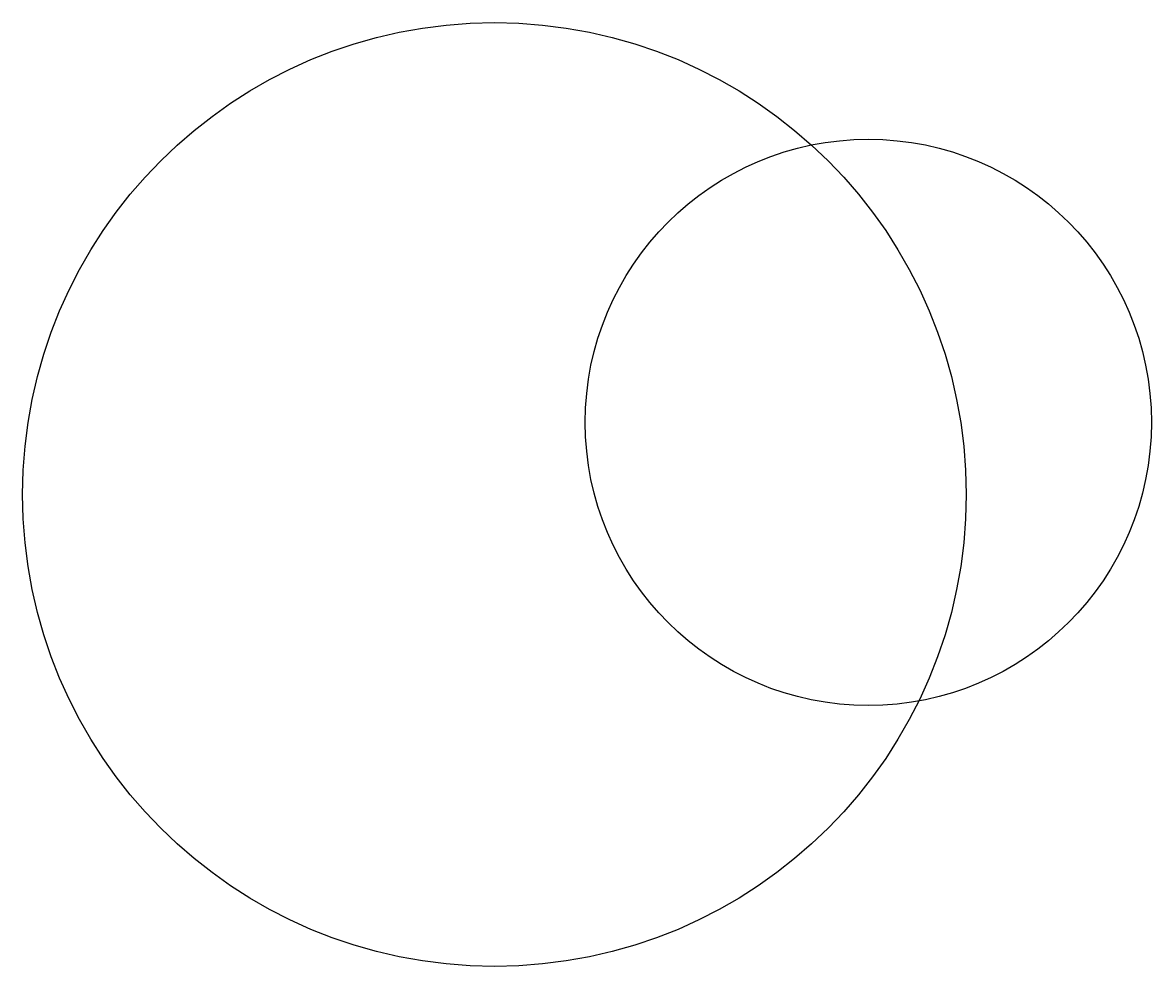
# Model space of a CAD drawing. Header units: millimetres. Extents: x -25 to 34.8, y -25 to 25.
import ezdxf

# ---------------------------------------------------------------- set-up
doc = ezdxf.new("R2010")
doc.units = ezdxf.units.MM

msp = doc.modelspace()

# ---------------------------------------------------------------- linework, layer by layer
at = {"color": 7, "linetype": 'Continuous'}
for centre, radius in [((0, 0), 25), ((19.811, 3.821), 15)]:
    msp.add_circle(centre, radius, dxfattribs=at)

doc.saveas('drawing.dxf')
